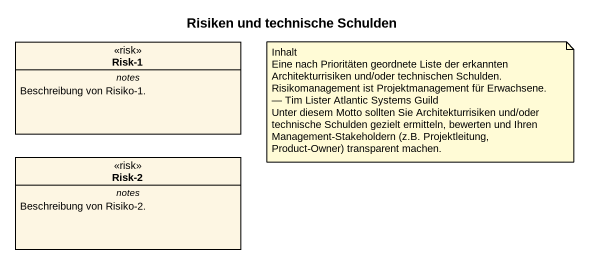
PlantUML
@startuml
title Risiken und technische Schulden
hide circle
hide empty members
class "Risk-1" as Risk_1 <<risk>> {
  -- notes --
  Beschreibung von Risiko-1.
}
class "Risk-2" as Risk_2 <<risk>> {
  -- notes --
  Beschreibung von Risiko-2.
}
note as N1
  Inhalt
  Eine nach Prioritäten geordnete Liste der erkannten Architekturrisiken und/oder technischen Schulden.
  Risikomanagement ist Projektmanagement für Erwachsene.
  — Tim Lister Atlantic Systems Guild
  Unter diesem Motto sollten Sie Architekturrisiken und/oder technische Schulden gezielt ermitteln, bewerten und Ihren Management-Stakeholdern (z.B. Projektleitung, Product-Owner) transparent machen.
end note
@enduml
